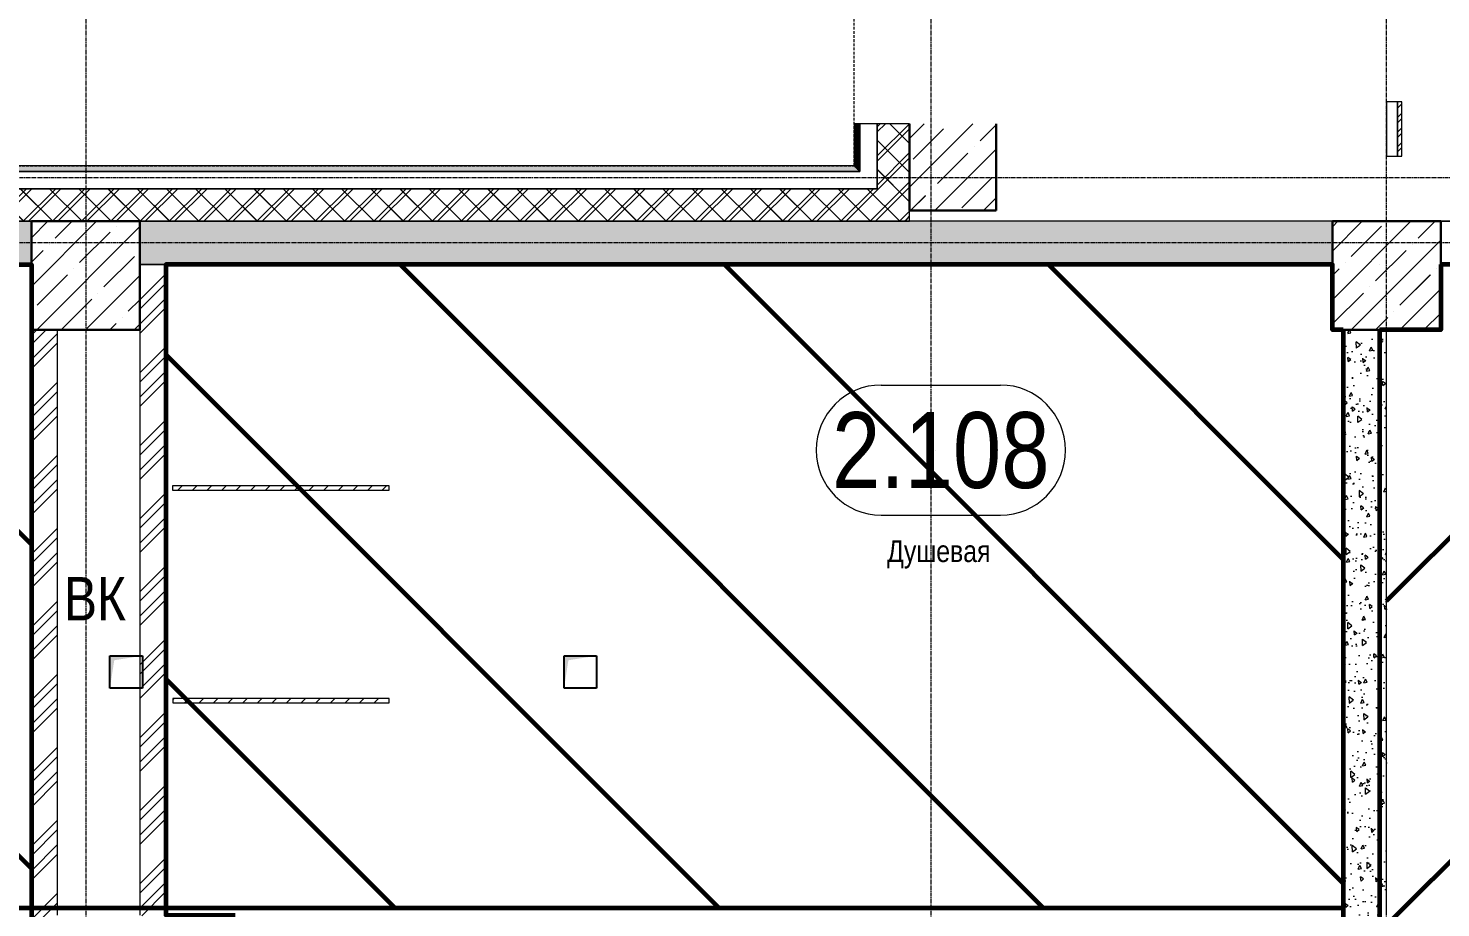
# Model space of a CAD drawing. Header units: millimetres. Extents: x 470010 to 1231400, y -134005 to 421770.
# Drawn here: x 706209 to 712724, y 3823 to 7879 of the extents above; entities that cross this region are included whole.
import ezdxf
from ezdxf.enums import TextEntityAlignment as Align

# ---------------------------------------------------------------- set-up
doc = ezdxf.new("R2010")
doc.units = ezdxf.units.MM
for name, pattern in [('CENTER2', [28.575, 19.05, -3.175, 3.175, -3.175]), ('DASHED', [19.05, 12.7, -6.35]), ('HIDDEN2', [4.7625, 3.175, -1.5875])]:
    doc.linetypes.add(name, pattern=pattern)
doc.layers.get('Defpoints').update_dxf_attribs({"color": 140})
for name, color, linetype, lineweight in [('0) шп потолок', 3, 'Continuous', 60), ('АР_Area', 5, 'Continuous', 5), ('АР_Колонны', 70, 'Continuous', 30), ('АР_Стены ГКЛ', 1, 'Continuous', 15), ('АР_Стены ЖБ', 7, 'Continuous', 35), ('АР_Стены кирпич', 32, 'Continuous', 20), ('АР_Стены ПЕНОблок', 52, 'Continuous', 20), ('АР_Тонкая', 254, 'Continuous', 5), ('АР_Утеплитель', 31, 'Continuous', 0), ('АР_Штриховка', 8, 'Continuous', 0), ('ВК_Шахты', 5, 'Continuous', 9)]:
    doc.layers.add(name, color=color, linetype=linetype, lineweight=lineweight)
doc.layers.add('АР_Делит', color=120, linetype='Continuous', lineweight=0, plot=False)
doc.layers.add('РД_Витраж_вн', color=7, linetype='Continuous', true_color=0x148aff)
doc.layers.add('РД_Оси_100', color=7, linetype='Continuous', lineweight=0, true_color=0x525252)
doc.layers.add('РД_проем_инж перемыч_подсчет', color=50, linetype='Continuous', plot=False)
doc.styles.add('style1', font='ARIALN.TTF')

# ---------------------------------------------------------------- blocks, each defined once
blk = doc.blocks.new('СОШ_2200_АР_ОСИ_М100_28.05.24')
at = {"layer": 'АР_Делит', "color": 251, "linetype": 'DASHED', "true_color": 0x636466}
blk.add_lwpolyline([(-355, 13145), (-355, 100855), (37145, 100855), (37145, 129155), (72745, 129155), (72745, 135155), (114955, 135155), (114955, -355)], dxfattribs=at)
at = {"layer": 'РД_Оси_100', "color": 251, "linetype": 'CENTER2', "true_color": 0x636466}
for p, q in [((37500, -6155), (37500, 139938.679)), ((39600, -6155), (39600, 139938.679))]:
    blk.add_line(p, q, dxfattribs=at)
for points in [[(33600, 139938.679), (33600, -6155)], [(119910, 100950), (119410, 100800), (-5454.958, 100800), (-5954.958, 100950)], [(119910, 100350), (119410, 100500), (-5454.958, 100500), (-5954.958, 100350)]]:
    blk.add_lwpolyline(points, dxfattribs=at)
blk = doc.blocks.new('MOK-МаркаПом_овал_ареал')
for p, q in [((-2.75, 3), (2.75, 3)), ((-2.75, -3), (2.75, -3))]:
    blk.add_line(p, q)
for centre, radius, start, end in [((-2.75, 0), 3, 90, 270), ((2.75, 0), 3, 270, 90), ((-3.75, 0), 3.5, 0, 0.00095)]:
    blk.add_arc(centre, radius, start, end)
at = {"color": 0, "style": 'style1'}
blk.add_attdef('АР-ПОМЕЩЕНИЕ:НОМЕР', text='', height=3.5, dxfattribs=at).set_placement((0, 0), align=Align.MIDDLE)
at = {"layer": 'Defpoints', "color": 2, "style": 'style1'}
blk.add_attdef('АР-ПОМЕЩЕНИЕ:НАИМЕНОВАНИЕ', text='', height=1, dxfattribs=at).set_placement((-0.094, -4.814), align=Align.MIDDLE)
blk = doc.blocks.new('A$C9108343f')
at = {"layer": 'АР_Стены ГКЛ', "linetype": 'Continuous', "lineweight": 0, "true_color": 0x000000}
h = blk.add_hatch(dxfattribs=at)
h.set_pattern_fill('ANSI31', color=18, scale=15, angle=-360, style=0)
h.set_pattern_definition([(45, (-63444.083, -115658.25), (-33.67596, 33.67596), [])])
h.paths.add_polyline_path([(46825, 107905), (46805, 107905), (46805, 107655), (46825, 107655)], flags=0)
at = {"layer": 'АР_Штриховка', "linetype": 'Continuous', "lineweight": 0, "true_color": 0x000000}
h = blk.add_hatch(dxfattribs=at)
h.set_pattern_fill('_U', color=18, style=0, pattern_type=0)
h.set_pattern_definition([(360, (-63444.0831, -115658.2497), (-2e-16, 1), [])])
h.paths.add_polyline_path([(44300, 107610), (44325, 107585), (44325, 107805), (44300, 107805)], flags=0)
h = blk.add_hatch(dxfattribs=at)
h.set_pattern_fill('ANSI37', color=18, scale=30, style=0)
h.set_pattern_definition([(45, (-63444.08, -115658.25), (-67.35192, 67.35192), []), (135, (-63444.08, -115658.25), (-67.35192, -67.35192), [])])
h.paths.add_polyline_path([(44405, 107505), (44555, 107355), (44555, 107805), (44405, 107805)], flags=0)
h = blk.add_hatch(dxfattribs=at)
h.set_pattern_fill('_U', color=18, style=0, pattern_type=0)
h.set_pattern_definition([(360, (-63444.0832, -115658.2497), (3e-10, 1), [])])
h.paths.add_polyline_path([(31055, 107610), (31055, 107585), (31655, 107585), (31655, 107610)], flags=0)
h.paths.add_polyline_path([(35455, 107610), (35455, 107585), (44325, 107585), (44300, 107610)], flags=0)
h = blk.add_hatch(dxfattribs=at)
h.set_pattern_fill('ANSI37', color=18, scale=30, style=0)
h.set_pattern_definition([(45, (-63444.08, -115658.25), (-67.35192, 67.35192), []), (135, (-63444.08, -115658.25), (-67.35192, -67.35192), [])])
h.paths.add_polyline_path([(31055, 107505), (31055, 107355), (31655, 107355), (31655, 107505)], flags=0)
h.paths.add_polyline_path([(35455, 107505), (35455, 107355), (44555, 107355), (44405, 107505)], flags=0)
h = blk.add_hatch(dxfattribs=at)
h.set_pattern_fill('AR-CONC', color=18, angle=-315, style=0)
h.set_pattern_definition([(95, (-63444.08, -115658.25), (140.09465, 117.55338), [19.05, -209.55]), (40, (-63444.08, -115658.25), (-160.01845, 110.17673), [15.24, -167.64058]), (145.451445, (-63432.4, -115648.45), (-19.9238, 227.7301), [16.19001, -178.09024]), (91.1842, (-63480, -115622.33), (221.41024, 161.95341), [28.575, -314.325]), (141.63556, (-63461.55, -115608.83), (-7.08662, 342.82676), [24.28502, -267.1356]), (36.18415, (-63480, -115622.33), (-7.08662, 342.82676), [22.85997, -251.45973]), (66, (-63453.06, -115613.35), (179.51998, 34.89515), [19.05, -209.55]), (11, (-63453.06, -115613.35), (-86.53993, 173.9412), [15.24, -167.64]), (116.451445, (-63438.1, -115610.44), (92.98005, 208.83634), [16.19001, -178.08994]), (82.5, (-63444.08, -115658.25), (-57.605469, 61.973414), [0, -165.608, 0, -170.18, 0, -168.275]), (52.5, (-63444.08, -115658.25), (-23.589727, 118.087), [0, -97.028, 0, -161.798, 0, -64.135]), (12.5, (-63484.135, -115698.3), (99.927863, 91.826196), [0, -63.5, 0, -198.12, 0, -262.89]), (2.5, (-63502.1, -115716.26), (86.763904, 122.722393), [0, -82.55, 0, -131.572, 0, -186.69])])
h.paths.add_polyline_path([(40505, 107155), (40505, 107355), (35754.2, 107355), (35754.2, 107155)], flags=0)
h = blk.add_hatch(dxfattribs=at)
h.set_pattern_fill('AR-CONC', color=18, angle=45, style=0)
h.set_pattern_definition([(95, (-63444.08, -115658.25), (140.09465, 117.55338), [19.05, -209.55]), (40, (-63444.08, -115658.25), (-160.01845, 110.17673), [15.24, -167.64058]), (145.451445, (-63432.4, -115648.45), (-19.9238, 227.7301), [16.19001, -178.09024]), (91.1842, (-63480, -115622.33), (221.41024, 161.95341), [28.575, -314.325]), (141.63556, (-63461.55, -115608.83), (-7.08662, 342.82676), [24.28502, -267.1356]), (36.18415, (-63480, -115622.33), (-7.08662, 342.82676), [22.85997, -251.45973]), (66, (-63453.06, -115613.35), (179.51998, 34.89515), [19.05, -209.55]), (11, (-63453.06, -115613.35), (-86.53993, 173.9412), [15.24, -167.64]), (116.451445, (-63438.1, -115610.44), (92.98005, 208.83634), [16.19001, -178.08994]), (82.5, (-63444.08, -115658.25), (-57.605469, 61.973414), [0, -165.608, 0, -170.18, 0, -168.275]), (52.5, (-63444.08, -115658.25), (-23.589727, 118.087), [0, -97.028, 0, -161.798, 0, -64.135]), (12.5, (-63484.135, -115698.3), (99.927863, 91.826196), [0, -63.5, 0, -198.12, 0, -262.89]), (2.5, (-63502.1, -115716.26), (86.763904, 122.722393), [0, -82.55, 0, -131.572, 0, -186.69])])
h.paths.add_polyline_path([(46506, 107155), (46506, 107355), (41005, 107355), (41005, 107155)], flags=0)
h = blk.add_hatch(dxfattribs=at)
h.set_pattern_fill('ANSI32', color=18, scale=25, style=0)
h.set_pattern_definition([(45, (-63444.08, -115658.25), (-168.3798, 168.3798), []), (45, (-63331.83, -115658.25), (-168.3798, 168.3798), [])])
h.paths.add_polyline_path([(41005, 104155), (41085, 104125), (41125, 104155), (41125, 107155), (41005, 107155)], flags=0)
h = blk.add_hatch(dxfattribs=at)
h.set_pattern_fill('ANSI32', color=18, scale=25, angle=-360, style=0)
h.set_pattern_definition([(45, (-63444.08, -115658.25), (-168.3798, 168.3798), []), (45, (-63331.83, -115658.25), (-168.3798, 168.3798), [])])
h.paths.add_polyline_path([(40625, 106855), (40505, 106855), (40505, 104155), (40625, 104155)], flags=0)
h.paths.add_polyline_path([(40625, 104155), (40505, 104155), (40505, 103305), (40625, 103305)], flags=0)
h = blk.add_hatch(dxfattribs=at)
h.set_pattern_fill('AR-CONC', color=18, angle=-315, style=0)
h.set_pattern_definition([(95, (-63444.08, -115658.25), (140.09465, 117.55338), [19.05, -209.55]), (40, (-63444.08, -115658.25), (-160.01845, 110.17673), [15.24, -167.64058]), (145.451445, (-63432.4, -115648.45), (-19.9238, 227.7301), [16.19001, -178.09024]), (91.1842, (-63480, -115622.33), (221.41024, 161.95341), [28.575, -314.325]), (141.63556, (-63461.55, -115608.83), (-7.08662, 342.82676), [24.28502, -267.1356]), (36.18415, (-63480, -115622.33), (-7.08662, 342.82676), [22.85997, -251.45973]), (66, (-63453.06, -115613.35), (179.51998, 34.89515), [19.05, -209.55]), (11, (-63453.06, -115613.35), (-86.53993, 173.9412), [15.24, -167.64]), (116.451445, (-63438.1, -115610.44), (92.98005, 208.83634), [16.19001, -178.08994]), (82.5, (-63444.08, -115658.25), (-57.605469, 61.973414), [0, -165.608, 0, -170.18, 0, -168.275]), (52.5, (-63444.08, -115658.25), (-23.589727, 118.087), [0, -97.028, 0, -161.798, 0, -64.135]), (12.5, (-63484.135, -115698.3), (99.927863, 91.826196), [0, -63.5, 0, -198.12, 0, -262.89]), (2.5, (-63502.1, -115716.26), (86.763904, 122.722393), [0, -82.55, 0, -131.572, 0, -186.69])])
h.paths.add_polyline_path([(46755, 106855), (46555, 106855), (46555, 104155), (46755, 104155)], flags=0)
h.paths.add_polyline_path([(46755, 104155), (46555, 104155), (46555, 103305), (46755, 103305)], flags=0)
h = blk.add_hatch(dxfattribs=at)
h.set_pattern_fill('ANSI31', color=18, scale=15, angle=-360, style=0)
h.set_pattern_definition([(45, (-63444.083, -115658.25), (-33.67596, 33.67596), [])])
h.paths.add_polyline_path([(41155, 106135), (41155, 106115), (42155, 106115), (42155, 106135)], flags=0)
h = blk.add_hatch(dxfattribs=at)
h.set_pattern_fill('ANSI31', color=18, scale=15, style=0)
h.set_pattern_definition([(45, (-63444.083, -115658.25), (-33.67596, 33.67596), [])])
h.paths.add_polyline_path([(41157, 105155), (41157, 105135), (42155, 105135), (42155, 105155)], flags=0)
at = {"color": 18, "linetype": 'Continuous', "true_color": 0x000000}
for p, q in [((40866.5, 105201.4), (40866.5, 105351.4)), ((40866.5, 105351.4), (41016.5, 105351.4)), ((40866.5, 105201.4), (40866.5, 105351.4)), ((40866.5, 105351.4), (41016.5, 105351.4)), ((41016.5, 105351.4), (41016.5, 105201.4)), ((41016.5, 105351.4), (41016.5, 105201.4)), ((42961.1, 105201.4), (42961.1, 105351.4)), ((42961.1, 105351.4), (43111.1, 105351.4)), ((42961.1, 105201.4), (42961.1, 105351.4)), ((42961.1, 105351.4), (43111.1, 105351.4)), ((43111.1, 105351.4), (43111.1, 105201.4)), ((43111.1, 105351.4), (43111.1, 105201.4)), ((41016.5, 105201.4), (40866.5, 105201.4)), ((41016.5, 105201.4), (40866.5, 105201.4)), ((43111.1, 105201.4), (42961.1, 105201.4)), ((43111.1, 105201.4), (42961.1, 105201.4))]:
    blk.add_line(p, q, dxfattribs=at)
for points in [[(40866.5, 105201.4), (40866.5, 105351.4), (40886.7, 105330.9), (41016.5, 105351.4)], [(40866.5, 105201.4), (40866.5, 105351.4), (40886.7, 105330.9), (41016.5, 105351.4)], [(42961.1, 105201.4), (42961.1, 105351.4), (42981.3, 105330.9), (43111.1, 105351.4)], [(42961.1, 105201.4), (42961.1, 105351.4), (42981.3, 105330.9), (43111.1, 105351.4)]]:
    blk.add_solid(points, dxfattribs=at)
at = {"layer": '0) шп потолок'}
for points in [[(42603.1, 98244.9), (41235, 98244.9), (41235, 97905), (40505, 97905), (40505, 97755), (39165.1, 97755), (39165.1, 100455), (35755, 100455), (35754.2, 107155), (40505, 107155), (40505, 102805), (41307.2, 102805), (41325, 102805), (41325, 100975)], [(46555, 106855), (46505, 106855), (46505, 107155), (41125, 107155), (41125, 104155), (41445, 104155)], [(46721.7, 107155), (46721.7, 107155)], [(47005, 107155), (47005, 106855), (46721.7, 106855)], [(47005, 97405), (48875, 97405), (48875, 107155), (47005, 107155)], [(46555, 106855), (46555, 103305)], [(46721.7, 106855), (46721.7, 103305)]]:
    blk.add_lwpolyline(points, dxfattribs=at)
at = {"layer": 'АР_Колонны', "color": 18, "linetype": 'HIDDEN2', "lineweight": 25, "true_color": 0x000000}
for p, q in [((44555, 107405), (44555, 107805)), ((44955, 107805), (44955, 107405)), ((44955, 107405), (44555, 107405)), ((40505, 107355), (41005, 107355)), ((40505, 106855), (40505, 107355)), ((41005, 107355), (41005, 106855)), ((46505, 107355), (47005, 107355)), ((46505, 106855), (46505, 107355)), ((47005, 107355), (47005, 106855)), ((41005, 106855), (40505, 106855)), ((47005, 106855), (46505, 106855))]:
    blk.add_line(p, q, dxfattribs=at)
at = {"layer": 'АР_Колонны', "color": 18, "linetype": 'Continuous', "lineweight": 15, "true_color": 0x000000}
for p, q in [((44555, 107805), (44555, 107405)), ((44555, 107805), (44555, 107405)), ((44955, 107405), (44955, 107805)), ((44955, 107405), (44955, 107805)), ((44555, 107405), (44955, 107405)), ((44555, 107405), (44955, 107405)), ((41005, 107355), (40505, 107355)), ((40505, 107355), (40505, 106855)), ((41005, 107355), (40505, 107355)), ((40505, 107355), (40505, 106855)), ((41005, 106855), (41005, 107355)), ((41005, 106855), (41005, 107355)), ((47005, 107355), (46505, 107355)), ((46505, 107355), (46505, 106855)), ((47005, 107355), (46505, 107355)), ((46505, 107355), (46505, 106855)), ((47005, 106855), (47005, 107355)), ((47005, 106855), (47005, 107355)), ((40505, 106855), (41005, 106855)), ((40505, 106855), (41005, 106855)), ((46505, 106855), (47005, 106855)), ((46505, 106855), (47005, 106855))]:
    blk.add_line(p, q, dxfattribs=at)
at = {"layer": 'АР_Стены ГКЛ', "color": 18, "linetype": 'Continuous', "lineweight": 5, "true_color": 0x000000}
for p, q in [((46805, 107905), (46755, 107905)), ((46755, 107905), (46755, 107655)), ((46805, 107655), (46805, 107905)), ((46825, 107905), (46805, 107905)), ((46805, 107905), (46805, 107655)), ((46825, 107655), (46825, 107905)), ((46755, 107655), (46805, 107655)), ((46805, 107655), (46825, 107655))]:
    blk.add_line(p, q, dxfattribs=at)
at = {"layer": 'АР_Стены ГКЛ', "color": 18, "linetype": 'Continuous', "lineweight": 15, "true_color": 0x000000}
for p, q in [((41155, 106135), (41155, 106115)), ((42155, 106135), (41155, 106135)), ((42155, 106115), (42155, 106135)), ((41155, 106115), (42155, 106115)), ((41157, 105155), (41157, 105135)), ((42155, 105155), (41157, 105155)), ((42155, 105135), (42155, 105155)), ((41157, 105135), (42155, 105135))]:
    blk.add_line(p, q, dxfattribs=at)
at = {"layer": 'АР_Стены ЖБ', "color": 18, "linetype": 'Continuous', "lineweight": 30, "true_color": 0x000000}
for p, q in [((44555, 107805), (44555, 107405)), ((44955, 107405), (44955, 107805)), ((44555, 107405), (44955, 107405)), ((41005, 107355), (40505, 107355)), ((40505, 107355), (40505, 106855)), ((41005, 106855), (41005, 107355)), ((47005, 107355), (46505, 107355)), ((46505, 107355), (46505, 106855)), ((47005, 106855), (47005, 107355)), ((40505, 106855), (41005, 106855)), ((46505, 106855), (47005, 106855))]:
    blk.add_line(p, q, dxfattribs=at)
at = {"layer": 'АР_Стены кирпич', "color": 18, "linetype": 'Continuous', "lineweight": 20, "true_color": 0x000000}
for p, q in [((41125, 107155), (41005, 107155)), ((41005, 107155), (41005, 104155)), ((41125, 104155), (41125, 107155)), ((40625, 106855), (40505, 106855)), ((40505, 106855), (40505, 104155)), ((40625, 104155), (40625, 106855))]:
    blk.add_line(p, q, dxfattribs=at)
at = {"layer": 'АР_Стены ПЕНОблок', "color": 18, "linetype": 'Continuous', "lineweight": 20, "true_color": 0x000000}
for p, q in [((40505, 107355), (35754.2, 107355)), ((40505, 107155), (40505, 107355)), ((46506, 107355), (41005, 107355)), ((41005, 107355), (41005, 107155)), ((46506, 107155), (46506, 107355)), ((35754.2, 107155), (40505, 107155)), ((41005, 107155), (46506, 107155)), ((46755, 106855), (46555, 106855)), ((46555, 106855), (46555, 104155)), ((46755, 104155), (46755, 106855))]:
    blk.add_line(p, q, dxfattribs=at)
at = {"layer": 'АР_Тонкая', "color": 18, "linetype": 'Continuous', "lineweight": 5, "true_color": 0x000000}
for p, q in [((44325, 107805), (44300, 107805)), ((44300, 107805), (44300, 107610)), ((44405, 107805), (44325, 107805)), ((44325, 107805), (44325, 107585)), ((44325, 107585), (44325, 107805)), ((44405, 107505), (44405, 107805)), ((44300, 107610), (35455, 107610)), ((44325, 107585), (35455, 107585)), ((35455, 107585), (44325, 107585)), ((35455, 107505), (44405, 107505))]:
    blk.add_line(p, q, dxfattribs=at)
at = {"layer": 'АР_Утеплитель', "color": 18, "linetype": 'Continuous', "lineweight": 0, "true_color": 0x000000}
for p, q in [((44555, 107805), (44405, 107805)), ((44405, 107805), (44405, 107505)), ((44555, 107355), (44555, 107805)), ((44405, 107505), (35455, 107505)), ((35455, 107355), (44555, 107355))]:
    blk.add_line(p, q, dxfattribs=at)
at = {"layer": 'АР_Штриховка', "color": 18, "linetype": 'Continuous', "lineweight": 5, "true_color": 0x000000}
for p, q in [((44555, 107737.1), (44622.9, 107805)), ((44555, 107512.6), (44847.4, 107805)), ((44571.6, 107641.4), (44711.9, 107781.7)), ((44880.3, 107725.6), (44955, 107800.3)), ((44852.2, 107697.6), (44852.2, 107697.6)), ((44671.9, 107405), (44955, 107688.1)), ((44683.8, 107529.2), (44824.1, 107669.5)), ((44655.7, 107501.1), (44655.7, 107501.1)), ((44796.1, 107416.9), (44936.4, 107557.2)), ((44559.6, 107405), (44627.7, 107473.1)), ((44896.4, 107405), (44955, 107463.6)), ((40505, 107279.2), (40580.8, 107355)), ((40505, 107054.7), (40805.3, 107355)), ((40529.8, 106855), (41005, 107330.2)), ((40614.6, 107276.6), (40693, 107355)), ((40726.9, 107164.4), (40867.2, 107304.7)), ((40895.3, 107332.7), (40895.3, 107332.7)), ((46505, 107217.5), (46642.4, 107355)), ((46505, 106993), (46867, 107355)), ((46505, 107329.8), (46530.2, 107355)), ((46592.1, 107192.4), (46732.4, 107332.7)), ((46900.8, 107276.6), (46979.2, 107355)), ((40586.6, 107248.5), (40586.6, 107248.5)), ((46591.5, 106855), (47005, 107268.5)), ((46872.8, 107248.5), (46872.8, 107248.5)), ((40505, 107166.9), (40558.5, 107220.5)), ((40839.1, 107052.1), (40979.5, 107192.4)), ((46704.4, 107080.2), (46844.7, 107220.5)), ((40530.4, 106967.9), (40670.8, 107108.2)), ((40698.8, 107136.3), (40698.8, 107136.3)), ((46505, 107105.3), (46536, 107136.3)), ((46564.1, 107164.4), (46564.1, 107164.4)), ((46816.6, 106967.9), (46956.9, 107108.2)), ((46985, 107136.3), (46985, 107136.3)), ((40754.3, 106855), (41005, 107105.7)), ((46676.3, 107052.1), (46676.3, 107052.1)), ((46816, 106855), (47005, 107044)), ((40642.7, 106855.7), (40783, 106996)), ((40811.1, 107024), (40811.1, 107024)), ((40951.4, 106939.8), (41005, 106993.4)), ((46507.9, 106883.7), (46648.2, 107024)), ((40923.3, 106911.8), (40923.3, 106911.8)), ((46703.7, 106855), (46760.5, 106911.8)), ((46788.6, 106939.8), (46788.6, 106939.8)), ((46928.9, 106855.7), (47005, 106931.7)), ((40866.5, 106855), (40895.3, 106883.7)), ((40978.8, 106855), (41005, 106881.2))]:
    blk.add_line(p, q, dxfattribs=at)
at = {"layer": 'РД_Витраж_вн', "color": 18, "linetype": 'Continuous', "lineweight": 15, "true_color": 0x000000}
for p, q in [((47004, 107355), (48804, 107355)), ((47004, 107155), (48804, 107155))]:
    blk.add_line(p, q, dxfattribs=at)
at = {"layer": 'РД_проем_инж перемыч_подсчет', "color": 18, "linetype": 'Continuous', "lineweight": 15, "true_color": 0x000000}
for p, q in [((49004, 107355), (47004, 107355)), ((49004, 107155), (47004, 107155))]:
    blk.add_line(p, q, dxfattribs=at)
at = {"layer": 'АР_Area', "color": 18, "linetype": 'Continuous', "lineweight": 15, "true_color": 0x000000, "xscale": 100, "yscale": 100, "zscale": 100}
blk.add_blockref('MOK-МаркаПом_овал_ареал', (44699.1, 106300), dxfattribs=at).add_auto_attribs({'АР-ПОМЕЩЕНИЕ:НОМЕР': '2.108', 'АР-ПОМЕЩЕНИЕ:НАИМЕНОВАНИЕ': 'Душевая'})
at = {"layer": 'РД_Оси_100'}
blk.add_blockref('СОШ_2200_АР_ОСИ_М100_28.05.24', (7155, 6755), dxfattribs=at)
at = {"layer": 'Defpoints', "color": 18, "true_color": 0x000000, "style": 'style1'}
for p in [(143949.3, 316089.1), (143975, 281639.5), (143890.4, 273244.7), (143840, 264276.8), (143967.8, 254892.4), (12252, 104178.1), (12382.6, 96023.1)]:
    blk.add_attdef('АР-ПОМЕЩЕНИЕ:НАИМЕНОВАНИЕ', text='', height=100, dxfattribs=at).set_placement(p, align=Align.MIDDLE)
at = {"layer": 'Defpoints', "color": 18, "true_color": 0x000000, "style": 'style1', "flags": 8}
for p in [(143951.3, 279099.1), (143848.3, 269251.1), (143875.3, 260094.2), (144049.7, 250824.7), (163419.3, 238153.4), (155897.5, 237966), (183037.2, 237966), (143342.9, 237876.2)]:
    blk.add_attdef('АР-ПОМЕЩЕНИЕ:НАИМЕНОВАНИЕ', text='', height=100, dxfattribs=at).set_placement(p, align=Align.MIDDLE)
at = {"layer": 'ВК_Шахты', "color": 18, "true_color": 0x000000, "style": 'style1'}
blk.add_text('ВК', height=200, dxfattribs=at).set_placement((40654.5, 105514.5))

msp = doc.modelspace()

# ---------------------------------------------------------------- hatches: boundary and pattern name
at = {"layer": '0) шп потолок'}
h = msp.add_hatch(dxfattribs=at)
h.set_pattern_fill('ANSI31', color=3, scale=333)
h.paths.add_polyline_path([(714593.57, 6788.758), (712723.57, 6788.758), (712723.57, 6488.758), (712473.57, 6488.758), (712473.57, 3788.758), (712473.57, 2938.758), (712723.57, 2938.758), (712723.57, 2438.758), (712473.57, 2438.758), (712473.57, -2461.242), (712723.57, -2461.242), (712723.57, -2961.242), (714593.57, -2961.242)])
h.paths.add_polyline_path([(712753.57, 6599.212, -1), (712999.455, 6599.212, -1)], flags=16)
h.paths.add_polyline_path([(718363.57, -3011.242), (718273.57, -3011.242), (714593.57, -3011.242), (712723.57, -2961.242), (712723.57, -2989.526), (711945.1, -2989.526), (711323.57, -2961.242), (710019.577, -2961.242), (708193.571, -2961.242), (706723.57, -2961.242), (706223.57, -2961.242), (706223.57, -2811.242), (704923.57, -2811.242), (704883.7, -2811.242), (704523.57, -2811.242), (702823.57, -2811.242), (701473.57, -2811.242), (697285.158, -2811.242), (697273.57, -2822.83), (697273.57, -3061.242), (696773.57, -3061.242), (696773.57, -2811.242), (696273.57, -2811.242), (694673.57, -2811.242), (692773.57, -2811.242), (692773.57, -3211.242), (692773.57, -4811.242), (692773.57, -6211.242), (693537.728, -6211.242), (695721.755, -6211.242), (696873.57, -6211.242), (697073.57, -6211.242), (697073.57, -5011.242), (700673.57, -5011.242), (702713.57, -5011.242), (704009.577, -5011.242), (706223.57, -5011.242), (706723.573, -5011.242), (708123.57, -5011.242), (709453.57, -5011.242), (709683.57, -5011.242), (710983.57, -5011.242), (712223.57, -5011.242), (712773.57, -5011.242), (714142.501, -5011.242), (718363.57, -5011.242), (718363.57, -4711.242)])
h.paths.add_polyline_path([(717877.889, -3302.242), (717877.889, -3085.57), (718297.563, -3085.57), (718297.563, -3302.242)], flags=16)
h.paths.add_polyline_path([(717876.889, -4728.57), (718296.563, -4728.57), (718296.563, -4945.242), (717876.889, -4945.242)], flags=16)
at = {"layer": '0) шп потолок', "true_color": 0xf26722}
h = msp.add_hatch(dxfattribs=at)
h.set_pattern_fill('ANSI31', color=30, scale=333, angle=90)
h.paths.add_polyline_path([(706223.57, 6788.758), (701473.57, 6788.758), (701473.57, 3823.403), (706223.57, 3823.403)])
h = msp.add_hatch(dxfattribs=at)
h.set_pattern_fill('ANSI31', color=30, scale=333, angle=90)
h.paths.add_polyline_path([(712273.57, 6488.758), (712223.57, 6488.758), (712223.57, 6788.758), (706843.57, 6788.758), (706843.57, 3823.403), (712273.57, 3823.403)])
at = {"layer": 'АР_Стены ГКЛ', "linetype": 'Continuous', "lineweight": 0, "true_color": 0x000000}
h = msp.add_hatch(dxfattribs=at)
h.set_pattern_fill('ANSI31', color=18, scale=15, angle=-360, style=0)
h.set_pattern_definition([(45, (602274.53, -216024.49), (-33.67596, 33.67596), [])])
h.paths.add_polyline_path([(712543.57, 7538.758), (712523.57, 7538.758), (712523.57, 7288.758), (712543.57, 7288.758)], flags=0)
at = {"layer": 'АР_Штриховка', "linetype": 'Continuous', "lineweight": 0, "true_color": 0x000000}
h = msp.add_hatch(dxfattribs=at)
h.set_pattern_fill('_U', color=18, style=0, pattern_type=0)
h.set_pattern_definition([(360, (602274.5291, -216024.4918), (-2e-16, 1), [])])
h.paths.add_polyline_path([(710018.57, 7243.758), (710043.57, 7218.758), (710043.57, 7438.758), (710018.57, 7438.758)], flags=0)
h = msp.add_hatch(dxfattribs=at)
h.set_pattern_fill('ANSI37', color=18, scale=30, style=0)
h.set_pattern_definition([(45, (602274.53, -216024.49), (-67.35192, 67.35192), []), (135, (602274.53, -216024.49), (-67.35192, -67.35192), [])])
h.paths.add_polyline_path([(710123.57, 7138.758), (710273.57, 6988.758), (710273.57, 7438.758), (710123.57, 7438.758)], flags=0)
h = msp.add_hatch(dxfattribs=at)
h.set_pattern_fill('_U', color=18, style=0, pattern_type=0)
h.set_pattern_definition([(360, (602274.5291, -216024.4918), (3e-10, 1), [])])
h.paths.add_polyline_path([(696773.57, 7243.758), (696773.57, 7218.758), (697373.57, 7218.758), (697373.57, 7243.758)], flags=0)
h.paths.add_polyline_path([(701173.57, 7243.758), (701173.57, 7218.758), (710043.57, 7218.758), (710018.57, 7243.758)], flags=0)
h = msp.add_hatch(dxfattribs=at)
h.set_pattern_fill('ANSI37', color=18, scale=30, style=0)
h.set_pattern_definition([(45, (602274.53, -216024.49), (-67.35192, 67.35192), []), (135, (602274.53, -216024.49), (-67.35192, -67.35192), [])])
h.paths.add_polyline_path([(696773.57, 7138.758), (696773.57, 6988.758), (697373.57, 6988.758), (697373.57, 7138.758)], flags=0)
h.paths.add_polyline_path([(701173.57, 7138.758), (701173.57, 6988.758), (710273.57, 6988.758), (710123.57, 7138.758)], flags=0)
h = msp.add_hatch(dxfattribs=at)
h.set_pattern_fill('AR-CONC', color=18, angle=-315, style=0)
h.set_pattern_definition([(95, (602274.53, -216024.49), (140.09465, 117.55338), [19.05, -209.55]), (40, (602274.53, -216024.5), (-160.01845, 110.17673), [15.24, -167.64058]), (145.451445, (602286.2, -216014.7), (-19.9238, 227.7301), [16.19001, -178.09024]), (91.1842, (602238.6, -215988.57), (221.41024, 161.95341), [28.575, -314.325]), (141.63556, (602257.06, -215975.07), (-7.08662, 342.82676), [24.28502, -267.1356]), (36.18415, (602238.6, -215988.57), (-7.08662, 342.82676), [22.85997, -251.45973]), (66, (602265.55, -215979.59), (179.51998, 34.89515), [19.05, -209.55]), (11, (602265.55, -215979.59), (-86.53993, 173.9412), [15.24, -167.64]), (116.451445, (602280.51, -215976.68), (92.98005, 208.83634), [16.19001, -178.08994]), (82.5, (602274.53, -216024.49), (-57.605469, 61.973414), [0, -165.608, 0, -170.18, 0, -168.275]), (52.5, (602274.53, -216024.49), (-23.589727, 118.087), [0, -97.028, 0, -161.798, 0, -64.135]), (12.5, (602234.48, -216064.544), (99.927863, 91.826196), [0, -63.5, 0, -198.12, 0, -262.89]), (2.5, (602216.52, -216082.5), (86.763904, 122.722393), [0, -82.55, 0, -131.572, 0, -186.69])])
h.paths.add_polyline_path([(706223.57, 6788.758), (706223.57, 6988.758), (701472.777, 6988.758), (701472.777, 6788.758)], flags=0)
h = msp.add_hatch(dxfattribs=at)
h.set_pattern_fill('AR-CONC', color=18, angle=45, style=0)
h.set_pattern_definition([(95, (602274.53, -216024.49), (140.09465, 117.55338), [19.05, -209.55]), (40, (602274.53, -216024.5), (-160.01845, 110.17673), [15.24, -167.64058]), (145.451445, (602286.2, -216014.7), (-19.9238, 227.7301), [16.19001, -178.09024]), (91.1842, (602238.6, -215988.57), (221.41024, 161.95341), [28.575, -314.325]), (141.63556, (602257.06, -215975.07), (-7.08662, 342.82676), [24.28502, -267.1356]), (36.18415, (602238.6, -215988.57), (-7.08662, 342.82676), [22.85997, -251.45973]), (66, (602265.55, -215979.59), (179.51998, 34.89515), [19.05, -209.55]), (11, (602265.55, -215979.59), (-86.53993, 173.9412), [15.24, -167.64]), (116.451445, (602280.51, -215976.68), (92.98005, 208.83634), [16.19001, -178.08994]), (82.5, (602274.53, -216024.49), (-57.605469, 61.973414), [0, -165.608, 0, -170.18, 0, -168.275]), (52.5, (602274.53, -216024.49), (-23.589727, 118.087), [0, -97.028, 0, -161.798, 0, -64.135]), (12.5, (602234.48, -216064.544), (99.927863, 91.826196), [0, -63.5, 0, -198.12, 0, -262.89]), (2.5, (602216.52, -216082.5), (86.763904, 122.722393), [0, -82.55, 0, -131.572, 0, -186.69])])
h.paths.add_polyline_path([(712224.57, 6788.758), (712224.57, 6988.758), (706723.57, 6988.758), (706723.57, 6788.758)], flags=0)
h = msp.add_hatch(dxfattribs=at)
h.set_pattern_fill('ANSI32', color=18, scale=25, style=0)
h.set_pattern_definition([(45, (602274.53, -216024.5), (-168.3798, 168.3798), []), (45, (602386.78, -216024.5), (-168.3798, 168.3798), [])])
h.paths.add_polyline_path([(706723.57, 3788.758), (706803.57, 3758.758), (706843.57, 3788.758), (706843.57, 6788.758), (706723.57, 6788.758)], flags=0)
h = msp.add_hatch(dxfattribs=at)
h.set_pattern_fill('ANSI32', color=18, scale=25, angle=-360, style=0)
h.set_pattern_definition([(45, (602274.53, -216024.5), (-168.3798, 168.3798), []), (45, (602386.78, -216024.5), (-168.3798, 168.3798), [])])
h.paths.add_polyline_path([(706343.57, 6488.758), (706223.57, 6488.758), (706223.57, 3788.758), (706343.57, 3788.758)], flags=0)
h.paths.add_polyline_path([(706343.57, 3788.758), (706223.57, 3788.758), (706223.57, 2938.758), (706343.57, 2938.758)], flags=0)
h = msp.add_hatch(dxfattribs=at)
h.set_pattern_fill('AR-CONC', color=18, angle=-315, style=0)
h.set_pattern_definition([(95, (602274.53, -216024.49), (140.09465, 117.55338), [19.05, -209.55]), (40, (602274.53, -216024.5), (-160.01845, 110.17673), [15.24, -167.64058]), (145.451445, (602286.2, -216014.7), (-19.9238, 227.7301), [16.19001, -178.09024]), (91.1842, (602238.6, -215988.57), (221.41024, 161.95341), [28.575, -314.325]), (141.63556, (602257.06, -215975.07), (-7.08662, 342.82676), [24.28502, -267.1356]), (36.18415, (602238.6, -215988.57), (-7.08662, 342.82676), [22.85997, -251.45973]), (66, (602265.55, -215979.59), (179.51998, 34.89515), [19.05, -209.55]), (11, (602265.55, -215979.59), (-86.53993, 173.9412), [15.24, -167.64]), (116.451445, (602280.51, -215976.68), (92.98005, 208.83634), [16.19001, -178.08994]), (82.5, (602274.53, -216024.49), (-57.605469, 61.973414), [0, -165.608, 0, -170.18, 0, -168.275]), (52.5, (602274.53, -216024.49), (-23.589727, 118.087), [0, -97.028, 0, -161.798, 0, -64.135]), (12.5, (602234.48, -216064.544), (99.927863, 91.826196), [0, -63.5, 0, -198.12, 0, -262.89]), (2.5, (602216.52, -216082.5), (86.763904, 122.722393), [0, -82.55, 0, -131.572, 0, -186.69])])
h.paths.add_polyline_path([(712473.57, 6488.758), (712273.57, 6488.758), (712273.57, 3788.758), (712473.57, 3788.758)], flags=0)
h.paths.add_polyline_path([(712473.57, 3788.758), (712273.57, 3788.758), (712273.57, 2938.758), (712473.57, 2938.758)], flags=0)

# ---------------------------------------------------------------- linework, layer by layer
at = {"color": 18, "linetype": 'Continuous', "true_color": 0x000000}
for p, q in [((706585.118, 4835.183), (706585.118, 4985.183)), ((706585.118, 4985.183), (706735.118, 4985.183)), ((706585.118, 4835.183), (706585.118, 4985.183)), ((706585.118, 4985.183), (706735.118, 4985.183)), ((706735.118, 4985.183), (706735.118, 4835.183)), ((706735.118, 4985.183), (706735.118, 4835.183)), ((708679.732, 4835.183), (708679.732, 4985.183)), ((708679.732, 4985.183), (708829.732, 4985.183)), ((708679.732, 4835.183), (708679.732, 4985.183)), ((708679.732, 4985.183), (708829.732, 4985.183)), ((708829.732, 4985.183), (708829.732, 4835.183)), ((708829.732, 4985.183), (708829.732, 4835.183)), ((706735.118, 4835.183), (706585.118, 4835.183)), ((706735.118, 4835.183), (706585.118, 4835.183)), ((708829.732, 4835.183), (708679.732, 4835.183)), ((708829.732, 4835.183), (708679.732, 4835.183))]:
    msp.add_line(p, q, dxfattribs=at)
msp.add_solid([(706585.118, 4835.183), (706585.118, 4985.183), (706605.316, 4964.696), (706735.118, 4985.183)], dxfattribs=at)
msp.add_solid([(706585.118, 4835.183), (706585.118, 4985.183), (706605.316, 4964.696), (706735.118, 4985.183)], dxfattribs=at)
at = {"layer": '0) шп потолок'}
for points in [[(708321.669, -2121.329), (706953.571, -2121.329), (706953.571, -2461.242), (706223.57, -2461.242), (706223.57, -2611.242), (704883.7, -2611.242), (704883.7, 88.758), (701473.57, 88.758), (701472.777, 6788.758), (706223.57, 6788.758), (706223.57, 2438.758), (707025.855, 2438.758), (707043.57, 2438.758), (707043.57, 608.758)], [(712273.57, 6488.758), (712223.57, 6488.758), (712223.57, 6788.758), (706843.57, 6788.758), (706843.57, 3788.758), (707163.57, 3788.758)], [(712440.351, 6788.758), (712440.351, 6788.758)], [(712723.57, 6788.758), (712723.57, 6488.758), (712440.351, 6488.758)], [(712723.57, -2961.242), (714593.57, -2961.242), (714593.57, 6788.758), (712723.57, 6788.758)], [(712273.57, 6488.758), (712273.57, 2938.758)], [(712440.351, 6488.758), (712440.351, 2938.758)], [(701450.233, 3823.403), (712273.57, 3823.403)]]:
    msp.add_lwpolyline(points, dxfattribs=at)
at = {"layer": 'АР_Колонны', "color": 18, "linetype": 'HIDDEN2', "lineweight": 25, "true_color": 0x000000}
for p, q in [((710273.57, 7038.758), (710273.57, 7438.758)), ((710673.57, 7438.758), (710673.57, 7038.758)), ((710673.57, 7038.758), (710273.57, 7038.758)), ((706223.57, 6988.758), (706723.57, 6988.758)), ((706223.57, 6488.758), (706223.57, 6988.758)), ((706723.57, 6988.758), (706723.57, 6488.758)), ((712223.57, 6988.758), (712723.57, 6988.758)), ((712223.57, 6488.758), (712223.57, 6988.758)), ((712723.57, 6988.758), (712723.57, 6488.758)), ((706723.57, 6488.758), (706223.57, 6488.758)), ((712723.57, 6488.758), (712223.57, 6488.758))]:
    msp.add_line(p, q, dxfattribs=at)
at = {"layer": 'АР_Колонны', "color": 18, "linetype": 'Continuous', "lineweight": 15, "true_color": 0x000000}
for p, q in [((710273.57, 7438.758), (710273.57, 7038.758)), ((710273.57, 7438.758), (710273.57, 7038.758)), ((710673.57, 7038.758), (710673.57, 7438.758)), ((710673.57, 7038.758), (710673.57, 7438.758)), ((710273.57, 7038.758), (710673.57, 7038.758)), ((710273.57, 7038.758), (710673.57, 7038.758)), ((706723.57, 6988.758), (706223.57, 6988.758)), ((706223.57, 6988.758), (706223.57, 6488.758)), ((706723.57, 6988.758), (706223.57, 6988.758)), ((706223.57, 6988.758), (706223.57, 6488.758)), ((706723.57, 6488.758), (706723.57, 6988.758)), ((706723.57, 6488.758), (706723.57, 6988.758)), ((712723.57, 6988.758), (712223.57, 6988.758)), ((712223.57, 6988.758), (712223.57, 6488.758)), ((712723.57, 6988.758), (712223.57, 6988.758)), ((712223.57, 6988.758), (712223.57, 6488.758)), ((712723.57, 6488.758), (712723.57, 6988.758)), ((712723.57, 6488.758), (712723.57, 6988.758)), ((706223.57, 6488.758), (706723.57, 6488.758)), ((706223.57, 6488.758), (706723.57, 6488.758)), ((712223.57, 6488.758), (712723.57, 6488.758)), ((712223.57, 6488.758), (712723.57, 6488.758))]:
    msp.add_line(p, q, dxfattribs=at)
at = {"layer": 'АР_Стены ГКЛ', "color": 18, "linetype": 'Continuous', "lineweight": 5, "true_color": 0x000000}
for p, q in [((712523.57, 7538.758), (712473.57, 7538.758)), ((712473.57, 7538.758), (712473.57, 7288.758)), ((712523.57, 7288.758), (712523.57, 7538.758)), ((712543.57, 7538.758), (712523.57, 7538.758)), ((712523.57, 7538.758), (712523.57, 7288.758)), ((712543.57, 7288.758), (712543.57, 7538.758)), ((712473.57, 7288.758), (712523.57, 7288.758)), ((712523.57, 7288.758), (712543.57, 7288.758))]:
    msp.add_line(p, q, dxfattribs=at)
at = {"layer": 'АР_Стены ГКЛ', "color": 18, "linetype": 'Continuous', "lineweight": 15, "true_color": 0x000000}
for p, q in [((706873.57, 5768.754), (706873.57, 5748.754)), ((706875.614, 4788.758), (706875.614, 4768.758))]:
    msp.add_line(p, q, dxfattribs=at)
at = {"layer": 'АР_Стены ЖБ', "color": 18, "linetype": 'Continuous', "lineweight": 30, "true_color": 0x000000}
for p, q in [((710273.57, 7438.758), (710273.57, 7038.758)), ((710673.57, 7038.758), (710673.57, 7438.758)), ((710273.57, 7038.758), (710673.57, 7038.758)), ((706723.57, 6988.758), (706223.57, 6988.758)), ((706223.57, 6988.758), (706223.57, 6488.758)), ((706723.57, 6488.758), (706723.57, 6988.758)), ((712723.57, 6988.758), (712223.57, 6988.758)), ((712223.57, 6988.758), (712223.57, 6488.758)), ((712723.57, 6488.758), (712723.57, 6988.758)), ((706223.57, 6488.758), (706723.57, 6488.758)), ((712223.57, 6488.758), (712723.57, 6488.758))]:
    msp.add_line(p, q, dxfattribs=at)
at = {"layer": 'АР_Стены кирпич', "color": 18, "linetype": 'Continuous', "lineweight": 20, "true_color": 0x000000}
for p, q in [((706843.57, 6788.758), (706723.57, 6788.758)), ((706723.57, 6788.758), (706723.57, 3788.758)), ((706843.57, 3788.758), (706843.57, 6788.758)), ((706343.57, 6488.758), (706223.57, 6488.758)), ((706223.57, 6488.758), (706223.57, 3788.758)), ((706343.57, 3788.758), (706343.57, 6488.758))]:
    msp.add_line(p, q, dxfattribs=at)
at = {"layer": 'АР_Стены ПЕНОблок', "color": 18, "linetype": 'Continuous', "lineweight": 20, "true_color": 0x000000}
for p, q in [((706223.57, 6988.758), (701472.777, 6988.758)), ((706223.57, 6788.758), (706223.57, 6988.758)), ((712224.57, 6988.758), (706723.57, 6988.758)), ((706723.57, 6988.758), (706723.57, 6788.758)), ((712224.57, 6788.758), (712224.57, 6988.758)), ((701472.777, 6788.758), (706223.57, 6788.758)), ((706723.57, 6788.758), (712224.57, 6788.758)), ((712473.57, 6488.758), (712273.57, 6488.758)), ((712273.57, 6488.758), (712273.57, 3788.758)), ((712473.57, 3788.758), (712473.57, 6488.758))]:
    msp.add_line(p, q, dxfattribs=at)
at = {"layer": 'АР_Тонкая', "color": 18, "linetype": 'Continuous', "lineweight": 5, "true_color": 0x000000}
for p, q in [((710043.57, 7438.758), (710018.57, 7438.758)), ((710018.57, 7438.758), (710018.57, 7243.758)), ((710123.57, 7438.758), (710043.57, 7438.758)), ((710043.57, 7438.758), (710043.57, 7218.758)), ((710043.57, 7218.758), (710043.57, 7438.758)), ((710123.57, 7138.758), (710123.57, 7438.758)), ((710018.57, 7243.758), (701173.57, 7243.758)), ((710043.57, 7218.758), (701173.57, 7218.758)), ((701173.57, 7218.758), (710043.57, 7218.758)), ((701173.57, 7138.758), (710123.57, 7138.758))]:
    msp.add_line(p, q, dxfattribs=at)
at = {"layer": 'АР_Утеплитель', "color": 18, "linetype": 'Continuous', "lineweight": 0, "true_color": 0x000000}
for p, q in [((710273.57, 7438.758), (710123.57, 7438.758)), ((710123.57, 7438.758), (710123.57, 7138.758)), ((710273.57, 6988.758), (710273.57, 7438.758)), ((710123.57, 7138.758), (701173.57, 7138.758)), ((701173.57, 6988.758), (710273.57, 6988.758))]:
    msp.add_line(p, q, dxfattribs=at)
at = {"layer": 'АР_Штриховка', "color": 18, "linetype": 'Continuous', "lineweight": 5, "true_color": 0x000000}
for p, q in [((710273.57, 7370.84), (710341.488, 7438.758)), ((710273.57, 7146.334), (710565.994, 7438.758)), ((710598.869, 7359.379), (710673.57, 7434.081)), ((710290.172, 7275.189), (710430.489, 7415.506)), ((710390.5, 7038.758), (710673.57, 7321.827)), ((710402.426, 7162.936), (710542.742, 7303.253)), ((710514.679, 7050.683), (710654.995, 7190.999)), ((710278.247, 7038.758), (710346.299, 7106.81)), ((710615.007, 7038.758), (710673.57, 7097.321)), ((706223.57, 6912.943), (706299.385, 6988.758)), ((706223.57, 6688.436), (706523.892, 6988.758)), ((706333.247, 6910.366), (706411.638, 6988.758)), ((712223.57, 6851.27), (712361.058, 6988.758)), ((712223.57, 6626.763), (712585.564, 6988.758)), ((712223.57, 6963.523), (712248.805, 6988.758)), ((712619.426, 6910.366), (712697.818, 6988.758)), ((706248.398, 6488.758), (706723.57, 6963.93)), ((706445.5, 6798.113), (706585.817, 6938.43)), ((712310.73, 6826.177), (712451.046, 6966.493)), ((706223.57, 6800.689), (706277.12, 6854.24)), ((712310.071, 6488.758), (712723.57, 6902.257)), ((712422.983, 6713.923), (712563.3, 6854.24)), ((706557.753, 6685.86), (706698.07, 6826.177)), ((706249.057, 6601.67), (706389.374, 6741.987)), ((706472.904, 6488.758), (706723.57, 6739.423)), ((712223.57, 6739.016), (712254.603, 6770.05)), ((712535.236, 6601.67), (712675.553, 6741.987)), ((712226.54, 6517.48), (712366.857, 6657.797)), ((712534.577, 6488.758), (712723.57, 6677.75)), ((706361.31, 6489.417), (706501.627, 6629.733)), ((706670.007, 6573.607), (706723.57, 6627.17)), ((706585.158, 6488.758), (706613.88, 6517.48)), ((712422.324, 6488.758), (712479.11, 6545.544)), ((712647.49, 6489.417), (712723.57, 6565.497)), ((706697.411, 6488.758), (706723.57, 6514.917))]:
    msp.add_line(p, q, dxfattribs=at)
at = {"layer": 'РД_Витраж_вн', "color": 18, "linetype": 'Continuous', "lineweight": 15, "true_color": 0x000000}
for p, q in [((712722.57, 6988.758), (714522.57, 6988.758)), ((712722.57, 6788.758), (714522.57, 6788.758))]:
    msp.add_line(p, q, dxfattribs=at)
at = {"layer": 'РД_проем_инж перемыч_подсчет', "color": 18, "linetype": 'Continuous', "lineweight": 15, "true_color": 0x000000}
for p, q in [((714722.57, 6988.758), (712722.57, 6988.758)), ((714722.57, 6788.758), (712722.57, 6788.758))]:
    msp.add_line(p, q, dxfattribs=at)

# ---------------------------------------------------------------- block references
msp.add_blockref('A$C9108343f', (665718.612, -100366.242))
at = {"layer": 'АР_Area', "color": 18, "linetype": 'Continuous', "lineweight": 15, "true_color": 0x000000, "xscale": 100, "yscale": 100, "zscale": 100}
msp.add_blockref('MOK-МаркаПом_овал_ареал', (710417.754, 5933.783), dxfattribs=at).add_auto_attribs({'АР-ПОМЕЩЕНИЕ:НОМЕР': '2.108', 'АР-ПОМЕЩЕНИЕ:НАИМЕНОВАНИЕ': 'Душевая'})
at = {"layer": 'РД_Оси_100'}
msp.add_blockref('СОШ_2200_АР_ОСИ_М100_28.05.24', (672873.57, -93611.242), dxfattribs=at)

# ---------------------------------------------------------------- texts
at = {"layer": 'ВК_Шахты', "color": 18, "true_color": 0x000000, "style": 'style1'}
msp.add_text('ВК', height=200, dxfattribs=at).set_placement((706373.062, 5148.288))

doc.saveas('drawing.dxf')
